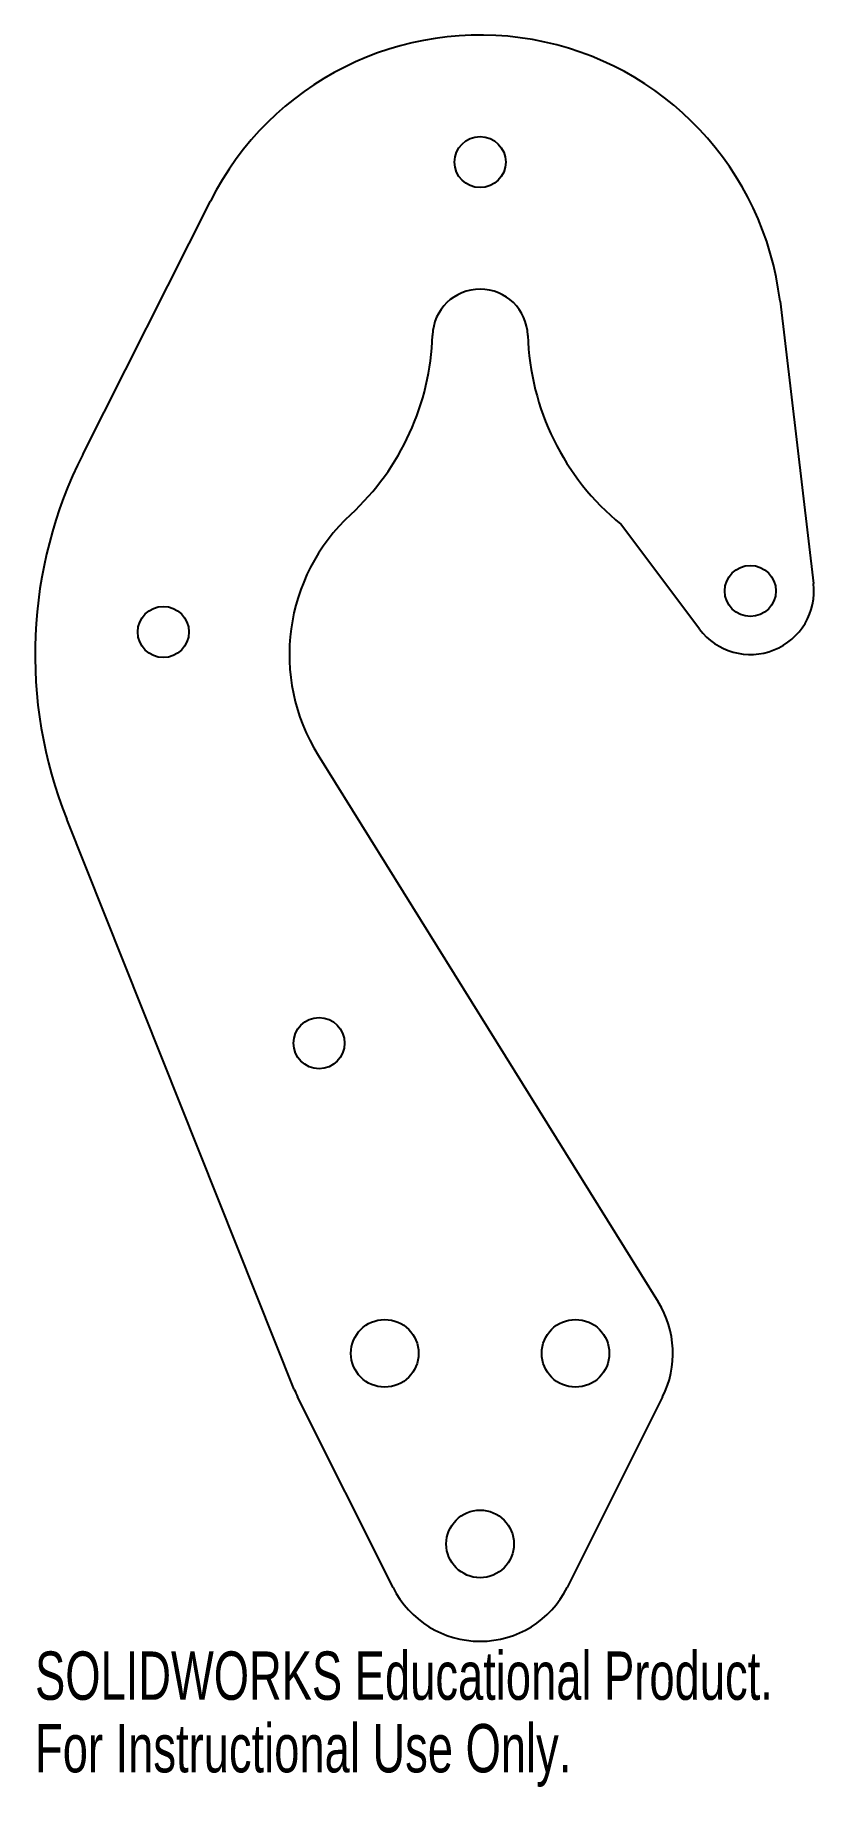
# Model space of a CAD drawing. Header units: inches. Extents: x -1.75 to 1.31, y -1.71 to 5.19.
import ezdxf

# ---------------------------------------------------------------- set-up
doc = ezdxf.new("R2010")
doc.units = ezdxf.units.IN
doc.header["$MEASUREMENT"] = 0
doc.styles.add('SLDTEXTSTYLE0', font='TXT', dxfattribs={"width": 0.7})

msp = doc.modelspace()

# ---------------------------------------------------------------- linework, layer by layer
at = {"color": 7, "linetype": 'Continuous', "lineweight": 25}
for p, q in [((-1.5628, 3.5375), (-1.0605, 4.5344)), ((1.1793, 4.1397), (1.3108, 3.0294)), ((0.8625, 2.85), (0.5532, 3.2624)), ((-0.637, 2.3541), (0.7003, 0.2022)), ((-0.7308, -0.1419), (-1.6255, 2.1018)), ((-0.3426, -0.9213), (-0.7176, -0.1713)), ((0.7176, -0.1713), (0.3426, -0.9213))]:
    msp.add_line(p, q, dxfattribs=at)
for centre, radius in [((0, 4.6875), 0.1005), ((1.0625, 3), 0.1005), ((-1.2458, 2.8385), 0.1005), ((-0.6333, 1.2206), 0.1005), ((-0.375, 0), 0.133), ((0.375, 0), 0.133), ((0, -0.75), 0.133)]:
    msp.add_circle(centre, radius, dxfattribs=at)
for centre, radius, start, end in [((0, 4), 1.1875, 6.75501, 153.25632), ((0, 4), 0.1875, 1.73422, 178.26578), ((-1.187, 4.0359), 1, 312.70787, 358.26578), ((1.187, 4.0359), 1, 181.73422, 230.67156), ((0, 2.75), 1.75, 153.25632, 201.74202), ((0, 2.75), 0.75, 132.70787, 211.85836), ((1.0625, 3), 0.25, 216.8699, 6.75501), ((0.375, 0), 0.383, 333.43495, 31.85836), ((-0.375, 0), 0.383, 201.74202, 206.56505), ((0, -0.75), 0.383, 206.56505, 333.43495)]:
    msp.add_arc(centre, radius, start, end, dxfattribs=at)

# ---------------------------------------------------------------- texts
at = {"color": 7, "linetype": 'Continuous', "char_height": 0.1903, "attachment_point": 1, "style": 'SLDTEXTSTYLE0'}
for s, insert in [('SOLIDWORKS Educational Product.', (-1.75, -1.1731)), ('For Instructional Use Only.', (-1.75, -1.4586))]:
    msp.add_mtext(s, dxfattribs=dict(at, insert=insert))

doc.saveas('drawing.dxf')
